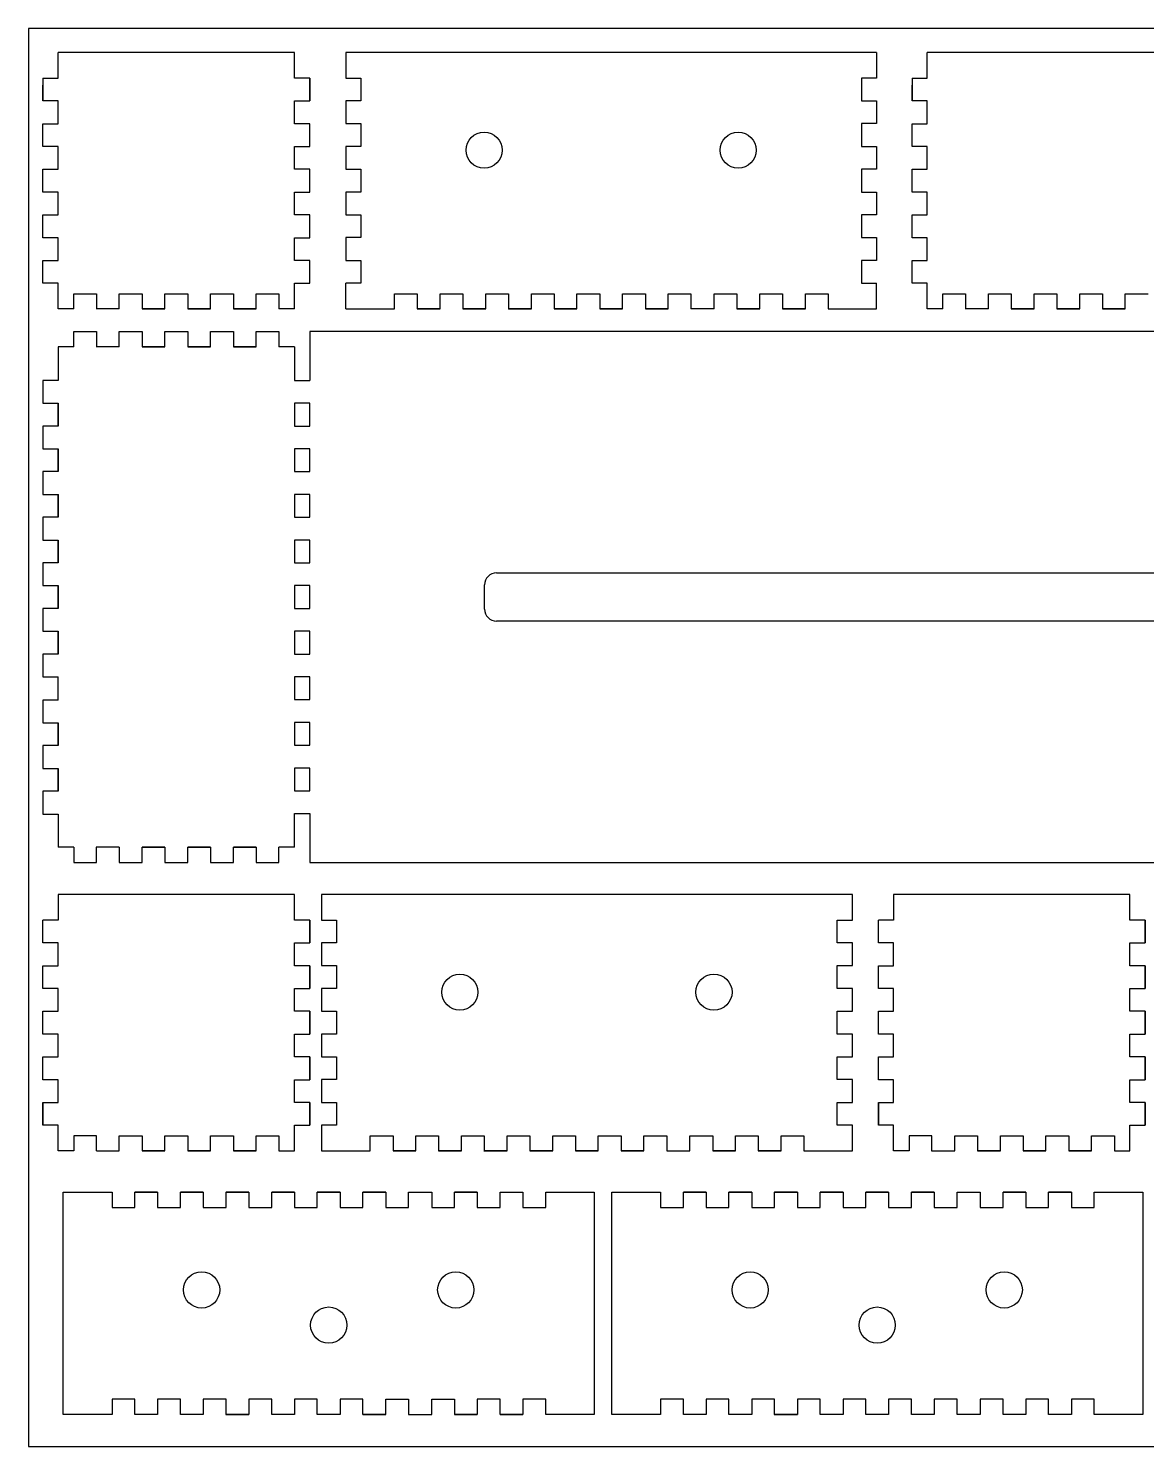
# Model space of a CAD drawing. Extents: x -2388 to -1681, y -1117 to -744.
# Drawn here: x -2387.6 to -2093.3, y -1117 to -743.8 of the extents above; entities that cross this region are included whole.
import ezdxf

# ---------------------------------------------------------------- set-up
doc = ezdxf.new("R2010")
doc.units = 0
doc.layers.add('DEFAULT', color=7, linetype='CONTINUOUS')
doc.layers.add('MAKE2D$VISIBLE$LINES', color=7, linetype='CONTINUOUS')

msp = doc.modelspace()

# ---------------------------------------------------------------- linework, layer by layer
at = {"layer": 'DEFAULT'}
for p, q in [((-1680.809, -743.783), (-2387.559, -743.783)), ((-2387.559, -743.783), (-2387.559, -1116.985)), ((-2379.727, -756.893), (-2379.727, -750.104)), ((-2317.527, -756.893), (-2317.527, -750.104)), ((-2304.075, -750.104), (-2304.075, -756.854)), ((-2164.375, -750.104), (-2164.375, -756.854)), ((-2151.052, -756.893), (-2151.052, -750.104)), ((-2383.727, -756.862), (-2383.727, -762.862)), ((-2383.727, -756.893), (-2379.727, -756.893)), ((-2313.527, -756.893), (-2317.527, -756.893)), ((-2313.527, -756.862), (-2313.527, -762.862)), ((-2304.075, -756.854), (-2300.075, -756.854)), ((-2300.075, -756.854), (-2300.075, -762.854)), ((-2164.375, -756.854), (-2168.375, -756.854)), ((-2168.375, -756.854), (-2168.375, -762.854)), ((-2155.052, -756.862), (-2155.052, -762.862)), ((-2155.052, -756.893), (-2151.052, -756.893)), ((-2383.727, -762.862), (-2383.727, -758.762)), ((-2313.527, -762.862), (-2313.527, -758.762)), ((-2155.052, -762.862), (-2155.052, -758.762)), ((-2379.727, -762.862), (-2383.727, -762.862)), ((-2379.727, -768.862), (-2379.727, -762.862)), ((-2317.527, -762.862), (-2313.527, -762.862)), ((-2317.527, -768.862), (-2317.527, -762.862)), ((-2300.075, -762.854), (-2304.075, -762.854)), ((-2304.075, -762.854), (-2304.075, -768.854)), ((-2168.375, -762.854), (-2164.375, -762.854)), ((-2164.375, -762.854), (-2164.375, -768.854)), ((-2151.052, -762.862), (-2155.052, -762.862)), ((-2151.052, -768.862), (-2151.052, -762.862)), ((-2383.727, -768.862), (-2379.727, -768.862)), ((-2383.727, -774.862), (-2383.727, -768.862)), ((-2313.527, -768.862), (-2317.527, -768.862)), ((-2313.527, -774.862), (-2313.527, -768.862)), ((-2304.075, -768.854), (-2300.075, -768.854)), ((-2300.075, -768.854), (-2300.075, -774.854)), ((-2164.375, -768.854), (-2168.375, -768.854)), ((-2168.375, -768.854), (-2168.375, -774.854)), ((-2155.052, -768.862), (-2151.052, -768.862)), ((-2155.052, -774.862), (-2155.052, -768.862)), ((-2379.727, -774.862), (-2383.727, -774.862)), ((-2379.727, -780.862), (-2379.727, -774.862)), ((-2317.527, -774.862), (-2313.527, -774.862)), ((-2317.527, -780.862), (-2317.527, -774.862)), ((-2300.075, -774.854), (-2304.075, -774.854)), ((-2304.075, -774.854), (-2304.075, -780.854)), ((-2168.375, -774.854), (-2164.375, -774.854)), ((-2164.375, -774.854), (-2164.375, -780.854)), ((-2151.052, -774.862), (-2155.052, -774.862)), ((-2151.052, -780.862), (-2151.052, -774.862)), ((-2383.727, -780.862), (-2379.727, -780.862)), ((-2383.727, -786.862), (-2383.727, -780.862)), ((-2313.527, -780.862), (-2317.527, -780.862)), ((-2313.527, -786.862), (-2313.527, -780.862)), ((-2304.075, -780.854), (-2300.075, -780.854)), ((-2300.075, -780.854), (-2300.075, -786.854)), ((-2164.375, -780.854), (-2168.375, -780.854)), ((-2168.375, -780.854), (-2168.375, -786.854)), ((-2155.052, -780.862), (-2151.052, -780.862)), ((-2155.052, -786.862), (-2155.052, -780.862)), ((-2379.727, -786.862), (-2383.727, -786.862)), ((-2379.727, -792.862), (-2379.727, -786.862)), ((-2317.527, -786.862), (-2313.527, -786.862)), ((-2317.527, -792.862), (-2317.527, -786.862)), ((-2300.075, -786.854), (-2304.075, -786.854)), ((-2304.075, -786.854), (-2304.075, -792.854)), ((-2168.375, -786.854), (-2164.375, -786.854)), ((-2164.375, -786.854), (-2164.375, -792.854)), ((-2151.052, -786.862), (-2155.052, -786.862)), ((-2151.052, -792.862), (-2151.052, -786.862)), ((-2383.727, -792.862), (-2379.727, -792.862)), ((-2383.727, -798.862), (-2383.727, -792.862)), ((-2313.527, -792.862), (-2317.527, -792.862)), ((-2313.527, -798.862), (-2313.527, -792.862)), ((-2304.075, -792.854), (-2300.075, -792.854)), ((-2300.075, -792.854), (-2300.075, -798.854)), ((-2164.375, -792.854), (-2168.375, -792.854)), ((-2168.375, -792.854), (-2168.375, -798.854)), ((-2155.052, -792.862), (-2151.052, -792.862)), ((-2155.052, -798.862), (-2155.052, -792.862)), ((-2379.727, -798.862), (-2383.727, -798.862)), ((-2379.727, -804.862), (-2379.727, -798.862)), ((-2317.527, -798.862), (-2313.527, -798.862)), ((-2317.527, -804.862), (-2317.527, -798.862)), ((-2300.075, -798.854), (-2304.075, -798.854)), ((-2304.075, -798.854), (-2304.075, -804.854)), ((-2168.375, -798.854), (-2164.375, -798.854)), ((-2164.375, -798.854), (-2164.375, -804.854)), ((-2151.052, -798.862), (-2155.052, -798.862)), ((-2151.052, -804.862), (-2151.052, -798.862)), ((-2383.727, -804.862), (-2379.727, -804.862)), ((-2383.727, -810.862), (-2383.727, -804.862)), ((-2313.527, -804.862), (-2317.527, -804.862)), ((-2313.527, -810.862), (-2313.527, -804.862)), ((-2304.075, -804.854), (-2300.075, -804.854)), ((-2300.075, -804.854), (-2300.075, -810.854)), ((-2164.375, -804.854), (-2168.375, -804.854)), ((-2168.375, -804.854), (-2168.375, -810.854)), ((-2155.052, -804.862), (-2151.052, -804.862)), ((-2155.052, -810.862), (-2155.052, -804.862)), ((-2379.727, -810.854), (-2383.727, -810.854)), ((-2379.727, -817.604), (-2379.727, -810.854)), ((-2317.527, -817.604), (-2317.527, -810.854)), ((-2317.527, -810.854), (-2313.527, -810.854)), ((-2300.075, -810.854), (-2304.075, -810.854)), ((-2168.375, -810.854), (-2164.375, -810.854)), ((-2151.052, -810.854), (-2155.052, -810.854)), ((-2151.052, -817.604), (-2151.052, -810.854)), ((-2375.627, -813.604), (-2369.627, -813.604)), ((-2375.627, -817.604), (-2375.627, -813.604)), ((-2369.627, -813.604), (-2369.627, -817.604)), ((-2363.627, -813.604), (-2357.627, -813.604)), ((-2363.627, -817.604), (-2363.627, -813.604)), ((-2357.627, -813.604), (-2357.627, -817.604)), ((-2351.627, -817.604), (-2351.627, -813.604)), ((-2351.627, -813.604), (-2345.627, -813.604)), ((-2345.627, -813.604), (-2345.627, -817.604)), ((-2339.627, -813.604), (-2333.627, -813.604)), ((-2339.627, -817.604), (-2339.627, -813.604)), ((-2333.627, -813.604), (-2333.627, -817.604)), ((-2327.627, -813.604), (-2321.627, -813.604)), ((-2327.627, -817.604), (-2327.627, -813.604)), ((-2321.627, -813.604), (-2321.627, -817.604)), ((-2291.225, -813.604), (-2285.225, -813.604)), ((-2291.225, -817.604), (-2291.225, -813.604)), ((-2285.225, -813.604), (-2285.225, -817.604)), ((-2279.225, -817.604), (-2279.225, -813.604)), ((-2279.225, -813.604), (-2273.225, -813.604)), ((-2273.225, -813.604), (-2273.225, -817.604)), ((-2267.225, -813.604), (-2261.225, -813.604)), ((-2267.225, -817.604), (-2267.225, -813.604)), ((-2261.225, -813.604), (-2261.225, -817.604)), ((-2255.225, -813.604), (-2249.225, -813.604)), ((-2255.225, -817.604), (-2255.225, -813.604)), ((-2249.225, -813.604), (-2249.225, -817.604)), ((-2243.225, -817.604), (-2243.225, -813.604)), ((-2243.225, -813.604), (-2237.225, -813.604)), ((-2237.225, -813.604), (-2237.225, -817.604)), ((-2231.225, -813.604), (-2225.225, -813.604)), ((-2231.225, -817.604), (-2231.225, -813.604)), ((-2225.225, -813.604), (-2225.225, -817.604)), ((-2219.225, -813.604), (-2213.225, -813.604)), ((-2219.225, -817.604), (-2219.225, -813.604)), ((-2213.225, -813.604), (-2213.225, -817.604)), ((-2207.125, -817.604), (-2207.125, -813.604)), ((-2207.125, -813.604), (-2201.125, -813.604)), ((-2201.125, -813.604), (-2201.125, -817.604)), ((-2195.125, -813.604), (-2189.125, -813.604)), ((-2195.125, -817.604), (-2195.125, -813.604)), ((-2189.125, -813.604), (-2189.125, -817.604)), ((-2183.125, -813.604), (-2177.125, -813.604)), ((-2183.125, -817.604), (-2183.125, -813.604)), ((-2177.125, -813.604), (-2177.125, -817.604)), ((-2146.953, -813.604), (-2140.953, -813.604)), ((-2146.953, -817.604), (-2146.953, -813.604)), ((-2140.953, -813.604), (-2140.953, -817.604)), ((-2134.953, -813.604), (-2128.953, -813.604)), ((-2134.953, -817.604), (-2134.953, -813.604)), ((-2128.953, -813.604), (-2128.953, -817.604)), ((-2122.953, -817.604), (-2122.953, -813.604)), ((-2122.953, -813.604), (-2116.953, -813.604)), ((-2116.953, -813.604), (-2116.953, -817.604)), ((-2110.953, -813.604), (-2104.953, -813.604)), ((-2110.953, -817.604), (-2110.953, -813.604)), ((-2104.953, -813.604), (-2104.953, -817.604)), ((-2098.953, -813.604), (-2092.953, -813.604)), ((-2098.953, -817.604), (-2098.953, -813.604)), ((-2357.627, -817.604), (-2351.627, -817.604)), ((-2345.627, -817.604), (-2339.627, -817.604)), ((-2333.627, -817.604), (-2327.627, -817.604)), ((-2285.225, -817.604), (-2279.225, -817.604)), ((-2273.225, -817.604), (-2267.225, -817.604)), ((-2261.225, -817.604), (-2255.225, -817.604)), ((-2249.225, -817.604), (-2243.225, -817.604)), ((-2237.225, -817.604), (-2231.225, -817.604)), ((-2225.225, -817.604), (-2219.225, -817.604)), ((-2201.125, -817.604), (-2195.125, -817.604)), ((-2189.125, -817.604), (-2183.125, -817.604)), ((-2128.953, -817.604), (-2122.953, -817.604)), ((-2116.953, -817.604), (-2110.953, -817.604)), ((-2104.953, -817.604), (-2098.953, -817.604)), ((-2375.627, -823.574), (-2369.627, -823.574)), ((-2375.627, -827.574), (-2375.627, -823.574)), ((-2369.627, -823.574), (-2369.627, -827.574)), ((-2363.627, -823.574), (-2357.627, -823.574)), ((-2363.627, -827.574), (-2363.627, -823.574)), ((-2357.627, -823.574), (-2357.627, -827.574)), ((-2351.627, -827.574), (-2351.627, -823.574)), ((-2351.627, -823.574), (-2345.627, -823.574)), ((-2345.627, -823.574), (-2345.627, -827.574)), ((-2339.627, -823.574), (-2333.627, -823.574)), ((-2339.627, -827.574), (-2339.627, -823.574)), ((-2333.627, -823.574), (-2333.627, -827.574)), ((-2327.627, -823.574), (-2321.627, -823.574)), ((-2327.627, -827.574), (-2327.627, -823.574)), ((-2321.627, -823.574), (-2321.627, -827.574)), ((-2313.527, -823.574), (-2313.527, -836.424)), ((-2357.627, -827.574), (-2351.627, -827.574)), ((-2345.627, -827.574), (-2339.627, -827.574)), ((-2333.627, -827.574), (-2327.627, -827.574)), ((-2383.727, -836.424), (-2383.727, -842.424)), ((-2379.727, -836.424), (-2383.727, -836.424)), ((-2317.527, -836.424), (-2313.527, -836.424)), ((-2383.727, -842.424), (-2379.727, -842.424)), ((-2379.727, -842.424), (-2379.727, -848.424)), ((-2317.527, -842.424), (-2317.527, -848.424)), ((-2313.527, -842.424), (-2317.527, -842.424)), ((-2313.527, -848.424), (-2313.527, -842.424)), ((-2379.727, -848.424), (-2383.727, -848.424)), ((-2383.727, -848.424), (-2383.727, -854.424)), ((-2317.527, -848.424), (-2313.527, -848.424)), ((-2383.727, -854.424), (-2379.727, -854.424)), ((-2379.727, -854.424), (-2379.727, -860.424)), ((-2317.527, -854.424), (-2317.527, -860.424)), ((-2313.527, -854.424), (-2317.527, -854.424)), ((-2313.527, -860.424), (-2313.527, -854.424)), ((-2383.727, -860.424), (-2383.727, -866.424)), ((-2379.727, -860.424), (-2383.727, -860.424)), ((-2317.527, -860.424), (-2313.527, -860.424)), ((-2383.727, -866.424), (-2379.727, -866.424)), ((-2379.727, -866.424), (-2379.727, -872.424)), ((-2317.527, -866.424), (-2317.527, -872.424)), ((-2313.527, -866.424), (-2317.527, -866.424)), ((-2313.527, -872.424), (-2313.527, -866.424)), ((-2383.727, -872.424), (-2383.727, -878.424)), ((-2379.727, -872.424), (-2383.727, -872.424)), ((-2317.527, -872.424), (-2313.527, -872.424)), ((-2383.727, -878.424), (-2379.727, -878.424)), ((-2379.727, -878.424), (-2379.727, -884.424)), ((-2317.527, -878.424), (-2317.527, -884.424)), ((-2313.527, -878.424), (-2317.527, -878.424)), ((-2313.527, -884.424), (-2313.527, -878.424)), ((-2379.727, -884.424), (-2383.727, -884.424)), ((-2383.727, -884.424), (-2383.727, -890.424)), ((-2317.527, -884.424), (-2313.527, -884.424)), ((-2383.727, -890.424), (-2379.727, -890.424)), ((-2379.727, -890.424), (-2379.727, -896.424)), ((-2317.527, -890.424), (-2317.527, -896.424)), ((-2313.527, -890.424), (-2317.527, -890.424)), ((-2313.527, -896.424), (-2313.527, -890.424)), ((-2383.727, -896.424), (-2383.727, -902.424)), ((-2379.727, -896.424), (-2383.727, -896.424)), ((-2317.527, -896.424), (-2313.527, -896.424)), ((-2383.727, -902.424), (-2379.727, -902.424)), ((-2379.727, -902.424), (-2379.727, -908.424)), ((-2317.527, -902.424), (-2317.527, -908.424)), ((-2313.527, -902.424), (-2317.527, -902.424)), ((-2313.527, -908.424), (-2313.527, -902.424)), ((-2383.727, -908.424), (-2383.727, -914.424)), ((-2379.727, -908.424), (-2383.727, -908.424)), ((-2317.527, -908.424), (-2313.527, -908.424)), ((-2383.727, -914.424), (-2379.727, -914.424)), ((-2317.527, -914.424), (-2317.527, -920.424)), ((-2313.527, -914.424), (-2317.527, -914.424)), ((-2313.527, -920.424), (-2313.527, -914.424)), ((-2379.727, -920.524), (-2383.727, -920.524)), ((-2383.727, -920.524), (-2383.727, -926.524)), ((-2317.527, -920.424), (-2313.527, -920.424)), ((-2383.727, -926.524), (-2379.727, -926.524)), ((-2379.727, -926.524), (-2379.727, -932.524)), ((-2317.527, -926.424), (-2317.527, -932.424)), ((-2313.527, -926.424), (-2317.527, -926.424)), ((-2313.527, -932.424), (-2313.527, -926.424)), ((-2383.727, -932.524), (-2383.727, -938.524)), ((-2379.727, -932.524), (-2383.727, -932.524)), ((-2317.527, -932.424), (-2313.527, -932.424)), ((-2383.727, -938.524), (-2379.727, -938.524)), ((-2379.727, -938.524), (-2379.727, -944.524)), ((-2317.527, -938.424), (-2317.527, -944.424)), ((-2313.527, -938.424), (-2317.527, -938.424)), ((-2313.527, -944.424), (-2313.527, -938.424)), ((-2383.727, -944.524), (-2383.727, -950.524)), ((-2379.727, -944.524), (-2383.727, -944.524)), ((-2317.527, -944.424), (-2313.527, -944.424)), ((-2383.727, -950.524), (-2379.727, -950.524)), ((-2317.527, -950.424), (-2313.527, -950.424)), ((-2313.527, -950.424), (-2313.527, -963.274)), ((-2375.627, -959.274), (-2375.627, -963.274)), ((-2369.627, -963.274), (-2369.627, -959.274)), ((-2363.627, -959.274), (-2363.627, -963.274)), ((-2357.627, -959.274), (-2351.627, -959.274)), ((-2357.627, -963.274), (-2357.627, -959.274)), ((-2351.627, -959.274), (-2351.627, -963.274)), ((-2345.627, -959.274), (-2339.627, -959.274)), ((-2345.627, -963.274), (-2345.627, -959.274)), ((-2339.627, -959.274), (-2339.627, -963.274)), ((-2333.627, -959.274), (-2327.627, -959.274)), ((-2333.627, -963.274), (-2333.627, -959.274)), ((-2327.627, -959.274), (-2327.627, -963.274)), ((-2321.627, -963.274), (-2321.627, -959.274)), ((-2375.627, -963.274), (-2369.627, -963.274)), ((-2363.627, -963.274), (-2357.627, -963.274)), ((-2351.627, -963.274), (-2345.627, -963.274)), ((-2339.627, -963.274), (-2333.627, -963.274)), ((-2327.627, -963.274), (-2321.627, -963.274)), ((-2170.76, -971.67), (-2310.46, -971.67)), ((-2310.46, -971.67), (-2310.46, -978.42)), ((-2170.76, -978.42), (-2170.76, -971.67)), ((-2383.727, -984.428), (-2383.727, -978.428)), ((-2383.727, -984.428), (-2383.727, -980.328)), ((-2310.46, -978.42), (-2306.46, -978.42)), ((-2306.46, -978.42), (-2306.46, -984.42)), ((-2174.76, -984.42), (-2174.76, -978.42)), ((-2174.76, -978.42), (-2170.76, -978.42)), ((-2163.925, -984.428), (-2163.925, -978.428)), ((-2163.925, -984.428), (-2163.925, -980.328)), ((-2379.727, -984.428), (-2383.727, -984.428)), ((-2379.727, -990.428), (-2379.727, -984.428)), ((-2306.46, -984.42), (-2310.46, -984.42)), ((-2310.46, -984.42), (-2310.46, -990.42)), ((-2170.76, -984.42), (-2174.76, -984.42)), ((-2170.76, -990.42), (-2170.76, -984.42)), ((-2159.925, -984.428), (-2163.925, -984.428)), ((-2159.925, -990.428), (-2159.925, -984.428)), ((-2383.727, -996.428), (-2383.727, -990.428)), ((-2383.727, -990.428), (-2379.727, -990.428)), ((-2310.46, -990.42), (-2306.46, -990.42)), ((-2306.46, -990.42), (-2306.46, -996.42)), ((-2174.76, -996.42), (-2174.76, -990.42)), ((-2174.76, -990.42), (-2170.76, -990.42)), ((-2163.925, -996.428), (-2163.925, -990.428)), ((-2163.925, -990.428), (-2159.925, -990.428)), ((-2379.727, -996.428), (-2383.727, -996.428)), ((-2379.727, -1002.428), (-2379.727, -996.428)), ((-2306.46, -996.42), (-2310.46, -996.42)), ((-2310.46, -996.42), (-2310.46, -1002.42)), ((-2170.76, -996.42), (-2174.76, -996.42)), ((-2170.76, -1002.42), (-2170.76, -996.42)), ((-2159.925, -996.428), (-2163.925, -996.428)), ((-2159.925, -1002.428), (-2159.925, -996.428)), ((-2383.727, -1008.428), (-2383.727, -1002.428)), ((-2383.727, -1002.428), (-2379.727, -1002.428)), ((-2310.46, -1002.42), (-2306.46, -1002.42)), ((-2306.46, -1002.42), (-2306.46, -1008.42)), ((-2174.76, -1008.42), (-2174.76, -1002.42)), ((-2174.76, -1002.42), (-2170.76, -1002.42)), ((-2163.925, -1008.428), (-2163.925, -1002.428)), ((-2163.925, -1002.428), (-2159.925, -1002.428)), ((-2379.727, -1008.428), (-2383.727, -1008.428)), ((-2379.727, -1014.428), (-2379.727, -1008.428)), ((-2306.46, -1008.42), (-2310.46, -1008.42)), ((-2310.46, -1008.42), (-2310.46, -1014.42)), ((-2170.76, -1008.42), (-2174.76, -1008.42)), ((-2170.76, -1014.42), (-2170.76, -1008.42)), ((-2159.925, -1008.428), (-2163.925, -1008.428)), ((-2159.925, -1014.428), (-2159.925, -1008.428)), ((-2383.727, -1020.428), (-2383.727, -1014.428)), ((-2383.727, -1014.428), (-2379.727, -1014.428)), ((-2310.46, -1014.42), (-2306.46, -1014.42)), ((-2306.46, -1014.42), (-2306.46, -1020.42)), ((-2174.76, -1020.42), (-2174.76, -1014.42)), ((-2174.76, -1014.42), (-2170.76, -1014.42)), ((-2163.925, -1020.428), (-2163.925, -1014.428)), ((-2163.925, -1014.428), (-2159.925, -1014.428)), ((-2379.727, -1020.428), (-2383.727, -1020.428)), ((-2379.727, -1026.428), (-2379.727, -1020.428)), ((-2306.46, -1020.42), (-2310.46, -1020.42)), ((-2310.46, -1020.42), (-2310.46, -1026.42)), ((-2170.76, -1020.42), (-2174.76, -1020.42)), ((-2170.76, -1026.42), (-2170.76, -1020.42)), ((-2159.925, -1020.428), (-2163.925, -1020.428)), ((-2159.925, -1026.428), (-2159.925, -1020.428)), ((-2383.727, -1026.428), (-2383.727, -1032.428)), ((-2383.727, -1032.428), (-2383.727, -1026.428)), ((-2383.727, -1026.428), (-2379.727, -1026.428)), ((-2310.46, -1026.42), (-2306.46, -1026.42)), ((-2306.46, -1026.42), (-2306.46, -1032.42)), ((-2174.76, -1032.42), (-2174.76, -1026.42)), ((-2174.76, -1026.42), (-2170.76, -1026.42)), ((-2163.925, -1026.428), (-2163.925, -1032.428)), ((-2163.925, -1032.428), (-2163.925, -1026.428)), ((-2163.925, -1026.428), (-2159.925, -1026.428)), ((-2306.46, -1032.42), (-2310.46, -1032.42)), ((-2310.46, -1032.42), (-2310.46, -1039.17)), ((-2170.76, -1032.42), (-2174.76, -1032.42)), ((-2170.76, -1039.17), (-2170.76, -1032.42)), ((-2351.627, -1039.17), (-2351.627, -1035.17)), ((-2351.627, -1035.17), (-2345.627, -1035.17)), ((-2345.627, -1035.17), (-2345.627, -1039.17)), ((-2339.627, -1039.17), (-2339.627, -1035.17)), ((-2339.627, -1035.17), (-2333.627, -1035.17)), ((-2333.627, -1035.17), (-2333.627, -1039.17)), ((-2297.61, -1039.17), (-2297.61, -1035.17)), ((-2297.61, -1035.17), (-2291.61, -1035.17)), ((-2291.61, -1035.17), (-2291.61, -1039.17)), ((-2285.61, -1039.17), (-2285.61, -1035.17)), ((-2285.61, -1035.17), (-2279.61, -1035.17)), ((-2279.61, -1035.17), (-2279.61, -1039.17)), ((-2273.61, -1039.17), (-2273.61, -1035.17)), ((-2273.61, -1035.17), (-2267.61, -1035.17)), ((-2267.61, -1035.17), (-2267.61, -1039.17)), ((-2249.61, -1039.17), (-2249.61, -1035.17)), ((-2249.61, -1035.17), (-2243.61, -1035.17)), ((-2243.61, -1035.17), (-2243.61, -1039.17)), ((-2237.61, -1039.17), (-2237.61, -1035.17)), ((-2237.61, -1035.17), (-2231.61, -1035.17)), ((-2231.61, -1035.17), (-2231.61, -1039.17)), ((-2225.61, -1039.17), (-2225.61, -1035.17)), ((-2225.61, -1035.17), (-2219.61, -1035.17)), ((-2219.61, -1035.17), (-2219.61, -1039.17)), ((-2213.51, -1039.17), (-2213.51, -1035.17)), ((-2213.51, -1035.17), (-2207.51, -1035.17)), ((-2207.51, -1035.17), (-2207.51, -1039.17)), ((-2201.51, -1039.17), (-2201.51, -1035.17)), ((-2201.51, -1035.17), (-2195.51, -1035.17)), ((-2195.51, -1035.17), (-2195.51, -1039.17)), ((-2189.51, -1039.17), (-2189.51, -1035.17)), ((-2189.51, -1035.17), (-2183.51, -1035.17)), ((-2183.51, -1035.17), (-2183.51, -1039.17)), ((-2131.826, -1039.17), (-2131.826, -1035.17)), ((-2131.826, -1035.17), (-2125.826, -1035.17)), ((-2125.826, -1035.17), (-2125.826, -1039.17)), ((-2119.826, -1039.17), (-2119.826, -1035.17)), ((-2119.826, -1035.17), (-2113.826, -1035.17)), ((-2113.826, -1035.17), (-2113.826, -1039.17)), ((-2310.46, -1039.17), (-2297.61, -1039.17)), ((-2219.61, -1039.17), (-2213.51, -1039.17)), ((-2183.51, -1039.17), (-2170.76, -1039.17)), ((-2263.44, -1050.026), (-2257.44, -1050.026)), ((-2293.54, -1108.526), (-2293.54, -1104.526)), ((-2293.54, -1104.526), (-2287.54, -1104.526)), ((-2287.54, -1104.526), (-2287.54, -1108.526)), ((-2281.44, -1108.526), (-2281.44, -1104.526)), ((-2281.44, -1104.526), (-2275.44, -1104.526)), ((-2275.44, -1104.526), (-2275.44, -1108.526)), ((-2299.54, -1108.526), (-2293.54, -1108.526)), ((-2287.54, -1108.526), (-2281.44, -1108.526)), ((-2275.44, -1108.526), (-2269.44, -1108.526)), ((-2269.44, -1108.526), (-2275.44, -1108.526)), ((-2263.44, -1108.526), (-2257.44, -1108.526)), ((-2387.559, -1116.985), (-1680.809, -1116.985))]:
    msp.add_line(p, q, dxfattribs=at)
at = {"layer": 'MAKE2D$VISIBLE$LINES'}
for p, q in [((-2317.528, -750.104), (-2379.727, -750.104)), ((-2164.375, -750.104), (-2304.075, -750.104)), ((-2088.853, -750.104), (-2151.052, -750.104)), ((-2313.527, -762.862), (-2313.527, -756.862)), ((-2383.727, -774.862), (-2383.727, -768.862)), ((-2313.527, -774.862), (-2313.527, -768.862)), ((-2313.527, -774.862), (-2313.527, -768.862)), ((-2155.052, -774.862), (-2155.052, -768.862)), ((-2383.727, -786.862), (-2383.727, -780.862)), ((-2313.527, -786.862), (-2313.527, -780.862)), ((-2313.527, -786.862), (-2313.527, -780.862)), ((-2155.052, -786.862), (-2155.052, -780.862)), ((-2383.727, -798.862), (-2383.727, -792.862)), ((-2313.527, -798.862), (-2313.527, -792.862)), ((-2313.527, -798.862), (-2313.527, -792.862)), ((-2155.052, -798.862), (-2155.052, -792.862)), ((-2383.727, -810.862), (-2383.727, -804.862)), ((-2313.527, -810.862), (-2313.527, -804.862)), ((-2313.527, -810.862), (-2313.527, -804.862)), ((-2155.052, -810.862), (-2155.052, -804.862)), ((-2304.075, -817.604), (-2304.075, -810.854)), ((-2164.375, -817.604), (-2164.375, -810.854)), ((-2375.627, -817.604), (-2379.728, -817.604)), ((-2363.627, -817.604), (-2369.727, -817.604)), ((-2351.627, -817.604), (-2357.627, -817.604)), ((-2339.627, -817.604), (-2345.627, -817.604)), ((-2327.627, -817.604), (-2333.627, -817.604)), ((-2317.527, -817.604), (-2321.627, -817.604)), ((-2304.075, -817.604), (-2291.225, -817.604)), ((-2279.225, -817.604), (-2285.225, -817.604)), ((-2267.225, -817.604), (-2273.225, -817.604)), ((-2255.225, -817.604), (-2261.325, -817.604)), ((-2255.225, -817.604), (-2261.225, -817.604)), ((-2243.225, -817.604), (-2249.225, -817.604)), ((-2231.225, -817.604), (-2237.225, -817.604)), ((-2219.225, -817.604), (-2225.225, -817.604)), ((-2207.125, -817.604), (-2213.225, -817.604)), ((-2195.125, -817.604), (-2201.125, -817.604)), ((-2183.125, -817.604), (-2189.125, -817.604)), ((-2177.125, -817.604), (-2164.375, -817.604)), ((-2146.953, -817.604), (-2151.053, -817.604)), ((-2134.953, -817.604), (-2141.053, -817.604)), ((-2122.953, -817.604), (-2128.953, -817.604)), ((-2110.953, -817.604), (-2116.953, -817.604)), ((-2098.953, -817.604), (-2104.953, -817.604)), ((-1895.127, -823.574), (-2313.527, -823.574)), ((-2379.727, -827.574), (-2379.727, -836.424)), ((-2375.626, -827.574), (-2379.727, -827.574)), ((-2363.627, -827.574), (-2369.727, -827.574)), ((-2351.627, -827.574), (-2357.627, -827.574)), ((-2339.627, -827.574), (-2345.627, -827.574)), ((-2327.627, -827.574), (-2333.627, -827.574)), ((-2317.527, -827.574), (-2321.627, -827.574)), ((-2317.527, -827.574), (-2317.527, -836.424)), ((-2379.727, -848.424), (-2379.727, -842.424)), ((-2379.727, -860.424), (-2379.727, -854.424)), ((-2379.727, -872.424), (-2379.727, -866.324)), ((-2379.727, -872.424), (-2379.727, -866.424)), ((-2379.727, -884.424), (-2379.727, -878.424)), ((-2264.352, -887.074), (-1944.302, -887.074)), ((-2379.727, -896.424), (-2379.727, -890.424)), ((-2267.527, -896.599), (-2267.527, -890.249)), ((-2379.727, -908.424), (-2379.727, -902.424)), ((-1944.302, -899.774), (-2264.352, -899.774)), ((-2379.727, -920.524), (-2379.727, -914.424)), ((-2379.727, -932.524), (-2379.727, -926.524)), ((-2379.727, -944.524), (-2379.727, -938.524)), ((-2379.727, -950.524), (-2379.727, -959.274)), ((-2317.527, -959.274), (-2317.527, -950.424)), ((-2375.626, -959.274), (-2379.727, -959.274)), ((-2363.627, -959.274), (-2369.727, -959.274)), ((-2351.627, -959.274), (-2357.627, -959.274)), ((-2339.627, -959.274), (-2345.627, -959.274)), ((-2327.627, -959.274), (-2333.627, -959.274)), ((-2317.527, -959.274), (-2321.627, -959.274)), ((-2313.527, -963.274), (-1895.127, -963.274)), ((-2317.527, -971.67), (-2379.727, -971.67)), ((-2379.727, -971.67), (-2379.727, -978.459)), ((-2317.527, -978.459), (-2317.527, -971.67)), ((-2097.726, -971.67), (-2159.925, -971.67)), ((-2159.925, -971.67), (-2159.925, -978.459)), ((-2097.725, -978.459), (-2097.726, -971.67)), ((-2379.727, -978.459), (-2383.727, -978.459)), ((-2313.527, -978.459), (-2317.527, -978.459)), ((-2313.527, -984.428), (-2313.527, -978.428)), ((-2313.527, -978.428), (-2313.527, -984.428)), ((-2313.527, -984.428), (-2313.527, -980.328)), ((-2159.925, -978.459), (-2163.925, -978.459)), ((-2093.725, -978.459), (-2097.725, -978.459)), ((-2093.725, -984.428), (-2093.725, -978.428)), ((-2093.725, -978.428), (-2093.725, -984.428)), ((-2093.725, -984.428), (-2093.725, -980.328)), ((-2317.527, -990.428), (-2317.527, -984.428)), ((-2317.527, -984.428), (-2313.527, -984.428)), ((-2097.725, -990.428), (-2097.725, -984.428)), ((-2097.725, -984.428), (-2093.725, -984.428)), ((-2383.727, -996.428), (-2383.727, -990.428)), ((-2313.527, -990.428), (-2317.527, -990.428)), ((-2313.527, -996.428), (-2313.527, -990.428)), ((-2313.527, -996.428), (-2313.527, -990.428)), ((-2313.527, -990.428), (-2313.527, -996.428)), ((-2163.925, -996.428), (-2163.925, -990.428)), ((-2093.725, -990.428), (-2097.725, -990.428)), ((-2093.725, -996.428), (-2093.725, -990.428)), ((-2093.725, -990.428), (-2093.725, -996.428)), ((-2093.725, -996.428), (-2093.725, -990.428)), ((-2317.527, -1002.428), (-2317.527, -996.428)), ((-2317.527, -996.428), (-2313.527, -996.428)), ((-2097.725, -1002.428), (-2097.725, -996.428)), ((-2097.725, -996.428), (-2093.725, -996.428)), ((-2383.727, -1008.428), (-2383.727, -1002.428)), ((-2313.527, -1002.428), (-2317.527, -1002.428)), ((-2313.527, -1008.428), (-2313.527, -1002.428)), ((-2313.527, -1008.428), (-2313.527, -1002.428)), ((-2313.527, -1002.428), (-2313.527, -1008.428)), ((-2163.925, -1008.428), (-2163.925, -1002.428)), ((-2093.725, -1002.428), (-2097.725, -1002.428)), ((-2093.725, -1008.428), (-2093.725, -1002.428)), ((-2093.725, -1002.428), (-2093.725, -1008.428)), ((-2093.725, -1008.428), (-2093.725, -1002.428)), ((-2317.527, -1014.428), (-2317.527, -1008.428)), ((-2317.527, -1008.428), (-2313.527, -1008.428)), ((-2097.725, -1014.428), (-2097.725, -1008.428)), ((-2097.725, -1008.428), (-2093.725, -1008.428)), ((-2383.727, -1020.428), (-2383.727, -1014.428)), ((-2313.527, -1014.428), (-2317.527, -1014.428)), ((-2313.527, -1020.428), (-2313.527, -1014.428)), ((-2313.527, -1020.428), (-2313.527, -1014.428)), ((-2313.527, -1014.428), (-2313.527, -1020.428)), ((-2163.925, -1020.428), (-2163.925, -1014.428)), ((-2093.725, -1014.428), (-2097.725, -1014.428)), ((-2093.725, -1020.428), (-2093.725, -1014.428)), ((-2093.725, -1014.428), (-2093.725, -1020.428)), ((-2093.725, -1020.428), (-2093.725, -1014.428)), ((-2317.527, -1026.428), (-2317.527, -1020.428)), ((-2317.527, -1020.428), (-2313.527, -1020.428)), ((-2097.725, -1026.428), (-2097.725, -1020.428)), ((-2097.725, -1020.428), (-2093.725, -1020.428)), ((-2313.527, -1026.428), (-2317.527, -1026.428)), ((-2313.527, -1032.428), (-2313.527, -1026.428)), ((-2313.527, -1032.428), (-2313.527, -1026.428)), ((-2313.527, -1026.428), (-2313.527, -1032.428)), ((-2093.725, -1026.428), (-2097.725, -1026.428)), ((-2093.725, -1032.428), (-2093.725, -1026.428)), ((-2093.725, -1026.428), (-2093.725, -1032.428)), ((-2093.725, -1032.428), (-2093.725, -1026.428)), ((-2379.727, -1032.42), (-2383.727, -1032.42)), ((-2379.727, -1039.17), (-2379.727, -1032.42)), ((-2317.527, -1039.17), (-2317.527, -1032.42)), ((-2317.527, -1032.42), (-2313.527, -1032.42)), ((-2159.925, -1032.42), (-2163.925, -1032.42)), ((-2159.926, -1039.17), (-2159.925, -1032.42)), ((-2097.725, -1039.17), (-2097.725, -1032.42)), ((-2097.725, -1032.42), (-2093.725, -1032.42)), ((-2369.627, -1035.17), (-2375.627, -1035.17)), ((-2375.627, -1035.17), (-2375.627, -1039.17)), ((-2369.627, -1039.17), (-2369.627, -1035.17)), ((-2363.627, -1039.17), (-2363.627, -1035.17)), ((-2363.627, -1035.17), (-2357.627, -1035.17)), ((-2357.627, -1035.17), (-2357.627, -1039.17)), ((-2327.627, -1039.17), (-2327.627, -1035.17)), ((-2327.627, -1035.17), (-2321.627, -1035.17)), ((-2321.627, -1035.17), (-2321.627, -1039.17)), ((-2261.61, -1039.17), (-2261.61, -1035.17)), ((-2261.61, -1035.17), (-2255.61, -1035.17)), ((-2255.61, -1035.17), (-2255.61, -1039.17)), ((-2149.826, -1035.17), (-2155.826, -1035.17)), ((-2155.826, -1035.17), (-2155.826, -1039.17)), ((-2149.826, -1039.17), (-2149.826, -1035.17)), ((-2143.826, -1039.17), (-2143.826, -1035.17)), ((-2143.826, -1035.17), (-2137.826, -1035.17)), ((-2137.826, -1035.17), (-2137.826, -1039.17)), ((-2107.826, -1039.17), (-2107.826, -1035.17)), ((-2107.826, -1035.17), (-2101.826, -1035.17)), ((-2101.826, -1035.17), (-2101.826, -1039.17)), ((-2375.627, -1039.17), (-2379.727, -1039.17)), ((-2369.627, -1039.17), (-2363.627, -1039.17)), ((-2351.627, -1039.17), (-2357.627, -1039.17)), ((-2357.627, -1039.17), (-2351.627, -1039.17)), ((-2339.627, -1039.17), (-2345.627, -1039.17)), ((-2345.627, -1039.17), (-2339.627, -1039.17)), ((-2327.627, -1039.17), (-2333.627, -1039.17)), ((-2333.627, -1039.17), (-2327.627, -1039.17)), ((-2321.627, -1039.17), (-2317.527, -1039.17)), ((-2285.61, -1039.17), (-2291.61, -1039.17)), ((-2291.61, -1039.17), (-2285.61, -1039.17)), ((-2273.61, -1039.17), (-2279.61, -1039.17)), ((-2279.61, -1039.17), (-2273.61, -1039.17)), ((-2267.71, -1039.17), (-2261.61, -1039.17)), ((-2261.61, -1039.17), (-2267.61, -1039.17)), ((-2267.61, -1039.17), (-2261.61, -1039.17)), ((-2249.61, -1039.17), (-2255.61, -1039.17)), ((-2255.61, -1039.17), (-2249.61, -1039.17)), ((-2237.61, -1039.17), (-2243.61, -1039.17)), ((-2243.61, -1039.17), (-2237.61, -1039.17)), ((-2225.61, -1039.17), (-2231.61, -1039.17)), ((-2231.61, -1039.17), (-2225.61, -1039.17)), ((-2201.51, -1039.17), (-2207.51, -1039.17)), ((-2207.51, -1039.17), (-2201.51, -1039.17)), ((-2189.51, -1039.17), (-2195.51, -1039.17)), ((-2195.51, -1039.17), (-2189.51, -1039.17)), ((-2155.826, -1039.17), (-2159.926, -1039.17)), ((-2149.926, -1039.17), (-2143.826, -1039.17)), ((-2131.826, -1039.17), (-2137.826, -1039.17)), ((-2137.826, -1039.17), (-2131.826, -1039.17)), ((-2119.826, -1039.17), (-2125.826, -1039.17)), ((-2125.826, -1039.17), (-2119.826, -1039.17)), ((-2107.826, -1039.17), (-2113.826, -1039.17)), ((-2113.826, -1039.17), (-2107.826, -1039.17)), ((-2101.826, -1039.17), (-2097.725, -1039.17)), ((-2378.39, -1108.526), (-2378.39, -1050.026)), ((-2378.39, -1050.026), (-2365.54, -1050.026)), ((-2365.54, -1050.026), (-2365.54, -1054.026)), ((-2359.54, -1054.026), (-2359.54, -1050.026)), ((-2359.54, -1050.026), (-2353.54, -1050.026)), ((-2353.54, -1050.026), (-2359.54, -1050.026)), ((-2353.54, -1050.026), (-2353.54, -1054.026)), ((-2347.54, -1054.026), (-2347.54, -1050.026)), ((-2347.54, -1050.026), (-2341.54, -1050.026)), ((-2341.54, -1050.026), (-2347.54, -1050.026)), ((-2341.54, -1050.026), (-2341.54, -1054.026)), ((-2335.64, -1050.026), (-2329.54, -1050.026)), ((-2329.54, -1050.026), (-2335.54, -1050.026)), ((-2335.54, -1054.026), (-2335.54, -1050.026)), ((-2335.54, -1050.026), (-2329.54, -1050.026)), ((-2329.54, -1050.026), (-2329.54, -1054.026)), ((-2323.54, -1054.026), (-2323.54, -1050.026)), ((-2323.54, -1050.026), (-2317.54, -1050.026)), ((-2317.54, -1050.026), (-2323.54, -1050.026)), ((-2317.54, -1050.026), (-2317.54, -1054.026)), ((-2311.54, -1054.026), (-2311.54, -1050.026)), ((-2311.54, -1050.026), (-2305.54, -1050.026)), ((-2305.54, -1050.026), (-2311.54, -1050.026)), ((-2305.54, -1050.026), (-2305.54, -1054.026)), ((-2299.54, -1054.026), (-2299.54, -1050.026)), ((-2299.54, -1050.026), (-2293.54, -1050.026)), ((-2293.54, -1050.026), (-2299.54, -1050.026)), ((-2293.54, -1050.026), (-2293.54, -1054.026)), ((-2287.54, -1054.026), (-2287.54, -1050.026)), ((-2287.54, -1050.026), (-2281.44, -1050.026)), ((-2281.44, -1050.026), (-2281.44, -1054.026)), ((-2275.44, -1054.026), (-2275.44, -1050.026)), ((-2275.44, -1050.026), (-2269.44, -1050.026)), ((-2269.44, -1050.026), (-2275.44, -1050.026)), ((-2269.44, -1050.026), (-2269.44, -1054.026)), ((-2263.44, -1054.026), (-2263.44, -1050.026)), ((-2263.44, -1050.026), (-2257.44, -1050.026)), ((-2257.44, -1050.026), (-2257.44, -1054.026)), ((-2251.44, -1054.026), (-2251.44, -1050.026)), ((-2251.44, -1050.026), (-2238.69, -1050.026)), ((-2238.69, -1050.026), (-2238.69, -1108.526)), ((-2234.073, -1108.526), (-2234.073, -1050.026)), ((-2234.073, -1050.026), (-2221.223, -1050.026)), ((-2221.223, -1050.026), (-2221.223, -1054.026)), ((-2215.223, -1054.026), (-2215.223, -1050.026)), ((-2215.223, -1050.026), (-2209.223, -1050.026)), ((-2209.223, -1050.026), (-2215.223, -1050.026)), ((-2209.223, -1050.026), (-2209.223, -1054.026)), ((-2203.223, -1054.026), (-2203.223, -1050.026)), ((-2203.223, -1050.026), (-2197.223, -1050.026)), ((-2197.223, -1050.026), (-2203.223, -1050.026)), ((-2197.223, -1050.026), (-2197.223, -1054.026)), ((-2191.323, -1050.026), (-2185.223, -1050.026)), ((-2185.223, -1050.026), (-2191.223, -1050.026)), ((-2191.223, -1054.026), (-2191.223, -1050.026)), ((-2191.223, -1050.026), (-2185.223, -1050.026)), ((-2185.223, -1050.026), (-2185.223, -1054.026)), ((-2179.223, -1054.026), (-2179.223, -1050.026)), ((-2179.223, -1050.026), (-2173.223, -1050.026)), ((-2173.223, -1050.026), (-2179.223, -1050.026)), ((-2173.223, -1050.026), (-2173.223, -1054.026)), ((-2167.223, -1054.026), (-2167.223, -1050.026)), ((-2167.223, -1050.026), (-2161.223, -1050.026)), ((-2161.223, -1050.026), (-2167.223, -1050.026)), ((-2161.223, -1050.026), (-2161.223, -1054.026)), ((-2155.223, -1054.026), (-2155.223, -1050.026)), ((-2155.223, -1050.026), (-2149.223, -1050.026)), ((-2149.223, -1050.026), (-2155.223, -1050.026)), ((-2149.223, -1050.026), (-2149.223, -1054.026)), ((-2143.223, -1054.026), (-2143.223, -1050.026)), ((-2143.223, -1050.026), (-2137.123, -1050.026)), ((-2137.123, -1050.026), (-2137.123, -1054.026)), ((-2131.123, -1054.026), (-2131.123, -1050.026)), ((-2131.123, -1050.026), (-2125.123, -1050.026)), ((-2125.123, -1050.026), (-2131.123, -1050.026)), ((-2125.123, -1050.026), (-2125.123, -1054.026)), ((-2119.123, -1054.026), (-2119.123, -1050.026)), ((-2119.123, -1050.026), (-2113.123, -1050.026)), ((-2113.123, -1050.026), (-2119.123, -1050.026)), ((-2113.123, -1050.026), (-2113.123, -1054.026)), ((-2107.123, -1054.026), (-2107.123, -1050.026)), ((-2107.123, -1050.026), (-2094.373, -1050.026)), ((-2094.373, -1050.026), (-2094.373, -1108.526)), ((-2365.54, -1054.026), (-2359.54, -1054.026)), ((-2353.54, -1054.026), (-2347.54, -1054.026)), ((-2341.54, -1054.026), (-2335.54, -1054.026)), ((-2329.54, -1054.026), (-2323.54, -1054.026)), ((-2317.54, -1054.026), (-2311.54, -1054.026)), ((-2305.54, -1054.026), (-2299.54, -1054.026)), ((-2293.54, -1054.026), (-2287.54, -1054.026)), ((-2281.44, -1054.026), (-2275.44, -1054.026)), ((-2269.44, -1054.026), (-2263.44, -1054.026)), ((-2257.44, -1054.026), (-2251.44, -1054.026)), ((-2221.223, -1054.026), (-2215.223, -1054.026)), ((-2209.223, -1054.026), (-2203.223, -1054.026)), ((-2197.223, -1054.026), (-2191.223, -1054.026)), ((-2185.223, -1054.026), (-2179.223, -1054.026)), ((-2173.223, -1054.026), (-2167.223, -1054.026)), ((-2161.223, -1054.026), (-2155.223, -1054.026)), ((-2149.223, -1054.026), (-2143.223, -1054.026)), ((-2137.123, -1054.026), (-2131.123, -1054.026)), ((-2125.123, -1054.026), (-2119.123, -1054.026)), ((-2113.123, -1054.026), (-2107.123, -1054.026)), ((-2359.54, -1104.526), (-2365.54, -1104.526)), ((-2365.54, -1104.526), (-2365.54, -1108.526)), ((-2359.54, -1108.526), (-2359.54, -1104.526)), ((-2347.54, -1104.526), (-2353.54, -1104.526)), ((-2353.54, -1104.526), (-2353.54, -1108.526)), ((-2347.54, -1108.526), (-2347.54, -1104.526)), ((-2335.54, -1104.526), (-2341.54, -1104.526)), ((-2341.54, -1104.526), (-2341.54, -1108.526)), ((-2335.54, -1108.526), (-2335.54, -1104.526)), ((-2323.54, -1104.526), (-2329.54, -1104.526)), ((-2329.54, -1104.526), (-2329.54, -1108.526)), ((-2323.54, -1108.526), (-2323.54, -1104.526)), ((-2311.54, -1104.526), (-2317.54, -1104.526)), ((-2317.54, -1104.526), (-2317.54, -1108.526)), ((-2311.54, -1108.526), (-2311.54, -1104.526)), ((-2299.54, -1104.526), (-2305.54, -1104.526)), ((-2305.54, -1104.526), (-2305.54, -1108.526)), ((-2299.54, -1108.526), (-2299.54, -1104.526)), ((-2263.44, -1104.526), (-2269.44, -1104.526)), ((-2269.44, -1104.526), (-2269.44, -1108.526)), ((-2263.44, -1108.526), (-2263.44, -1104.526)), ((-2251.44, -1104.526), (-2257.44, -1104.526)), ((-2257.44, -1104.526), (-2257.44, -1108.526)), ((-2251.44, -1108.526), (-2251.44, -1104.526)), ((-2215.223, -1104.526), (-2221.223, -1104.526)), ((-2221.223, -1104.526), (-2221.223, -1108.526)), ((-2215.223, -1108.526), (-2215.223, -1104.526)), ((-2203.223, -1104.526), (-2209.223, -1104.526)), ((-2209.223, -1104.526), (-2209.223, -1108.526)), ((-2203.223, -1108.526), (-2203.223, -1104.526)), ((-2191.223, -1104.526), (-2197.223, -1104.526)), ((-2197.223, -1104.526), (-2197.223, -1108.526)), ((-2191.223, -1108.526), (-2191.223, -1104.526)), ((-2179.223, -1104.526), (-2185.223, -1104.526)), ((-2185.223, -1104.526), (-2185.223, -1108.526)), ((-2179.223, -1108.526), (-2179.223, -1104.526)), ((-2167.223, -1104.526), (-2173.223, -1104.526)), ((-2173.223, -1104.526), (-2173.223, -1108.526)), ((-2167.223, -1108.526), (-2167.223, -1104.526)), ((-2155.223, -1104.526), (-2161.223, -1104.526)), ((-2161.223, -1104.526), (-2161.223, -1108.526)), ((-2155.223, -1108.526), (-2155.223, -1104.526)), ((-2143.223, -1104.526), (-2149.223, -1104.526)), ((-2149.223, -1104.526), (-2149.223, -1108.526)), ((-2143.223, -1108.526), (-2143.223, -1104.526)), ((-2131.123, -1104.526), (-2137.123, -1104.526)), ((-2137.123, -1104.526), (-2137.123, -1108.526)), ((-2131.123, -1108.526), (-2131.123, -1104.526)), ((-2119.123, -1104.526), (-2125.123, -1104.526)), ((-2125.123, -1104.526), (-2125.123, -1108.526)), ((-2119.123, -1108.526), (-2119.123, -1104.526)), ((-2107.123, -1104.526), (-2113.123, -1104.526)), ((-2113.123, -1104.526), (-2113.123, -1108.526)), ((-2107.123, -1108.526), (-2107.123, -1104.526)), ((-2365.54, -1108.526), (-2378.39, -1108.526)), ((-2353.54, -1108.526), (-2359.54, -1108.526)), ((-2353.54, -1108.526), (-2359.54, -1108.526)), ((-2341.54, -1108.526), (-2347.54, -1108.526)), ((-2341.54, -1108.526), (-2347.54, -1108.526)), ((-2335.64, -1108.526), (-2329.54, -1108.526)), ((-2329.54, -1108.526), (-2335.54, -1108.526)), ((-2329.54, -1108.526), (-2335.54, -1108.526)), ((-2317.54, -1108.526), (-2323.54, -1108.526)), ((-2317.54, -1108.526), (-2323.54, -1108.526)), ((-2305.54, -1108.526), (-2311.54, -1108.526)), ((-2305.54, -1108.526), (-2311.54, -1108.526)), ((-2293.54, -1108.526), (-2299.54, -1108.526)), ((-2257.44, -1108.526), (-2263.44, -1108.526)), ((-2238.69, -1108.526), (-2251.44, -1108.526)), ((-2221.223, -1108.526), (-2234.073, -1108.526)), ((-2209.223, -1108.526), (-2215.223, -1108.526)), ((-2209.223, -1108.526), (-2215.223, -1108.526)), ((-2197.223, -1108.526), (-2203.223, -1108.526)), ((-2197.223, -1108.526), (-2203.223, -1108.526)), ((-2191.323, -1108.526), (-2185.223, -1108.526)), ((-2185.223, -1108.526), (-2191.223, -1108.526)), ((-2185.223, -1108.526), (-2191.223, -1108.526)), ((-2173.223, -1108.526), (-2179.223, -1108.526)), ((-2173.223, -1108.526), (-2179.223, -1108.526)), ((-2161.223, -1108.526), (-2167.223, -1108.526)), ((-2161.223, -1108.526), (-2167.223, -1108.526)), ((-2149.223, -1108.526), (-2155.223, -1108.526)), ((-2149.223, -1108.526), (-2155.223, -1108.526)), ((-2137.123, -1108.526), (-2143.223, -1108.526)), ((-2125.123, -1108.526), (-2131.123, -1108.526)), ((-2125.123, -1108.526), (-2131.123, -1108.526)), ((-2113.123, -1108.526), (-2119.123, -1108.526)), ((-2113.123, -1108.526), (-2119.123, -1108.526)), ((-2094.373, -1108.526), (-2107.123, -1108.526))]:
    msp.add_line(p, q, dxfattribs=at)
for centre, radius in [((-2267.651, -775.834), 4.762), ((-2200.799, -775.834), 4.762), ((-2274.036, -997.401), 4.763), ((-2207.183, -997.401), 4.763), ((-2341.967, -1075.756), 4.763), ((-2275.114, -1075.756), 4.762), ((-2197.649, -1075.756), 4.763), ((-2130.797, -1075.756), 4.763), ((-2308.54, -1085.002), 4.763), ((-2164.223, -1085.002), 4.763)]:
    msp.add_circle(centre, radius, dxfattribs=at)
for centre, start, end in [((-2264.352, -890.249), 90, 180), ((-2264.352, -896.599), 180, 270)]:
    msp.add_arc(centre, 3.175, start, end, dxfattribs=at)

doc.saveas('drawing.dxf')
